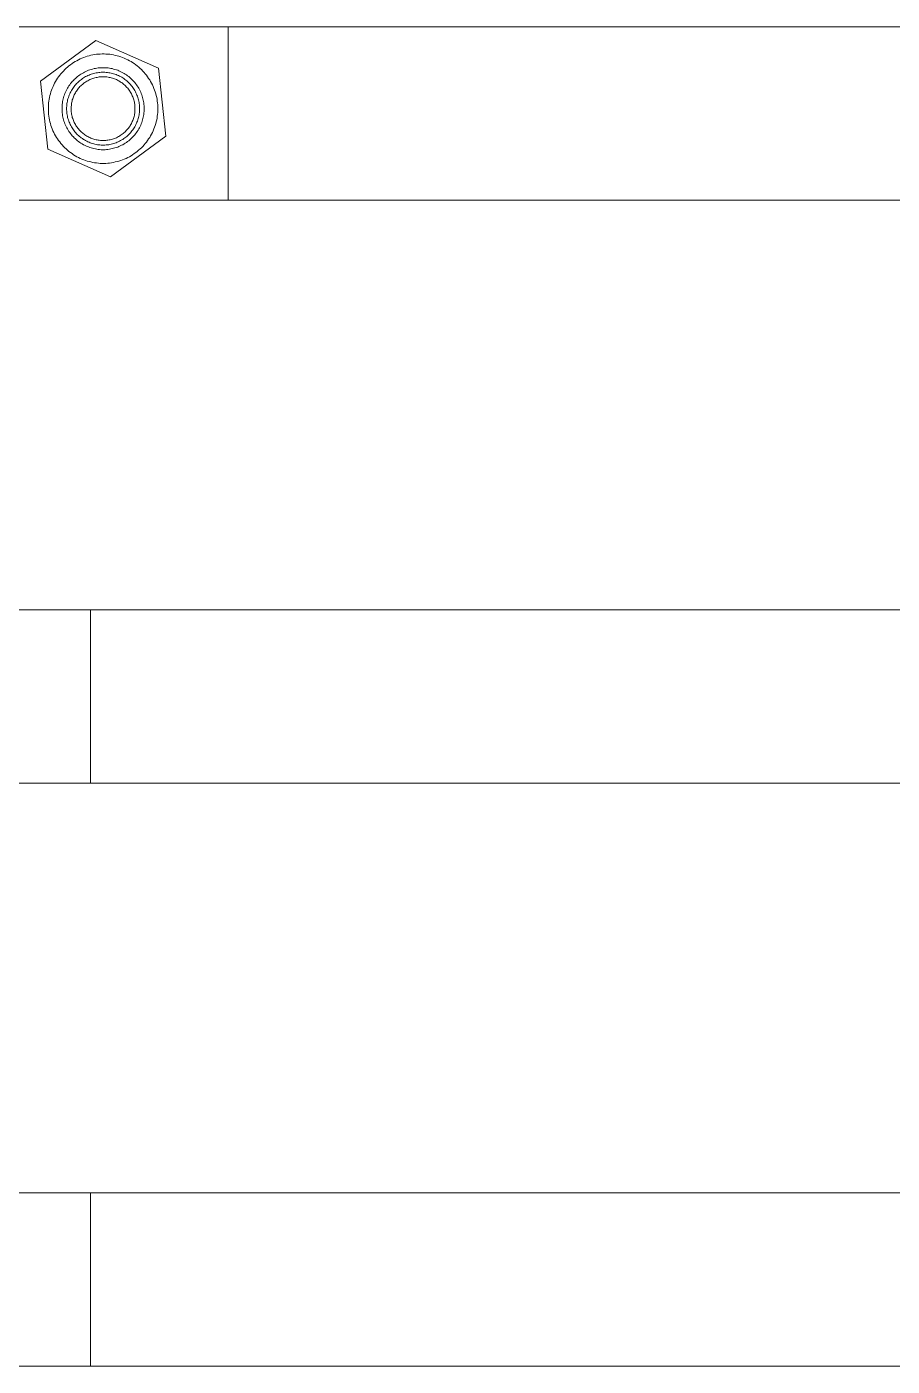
# Model space of a CAD drawing. Header units: millimetres. Extents: x -213 to 4577, y -424 to 2634.
# Drawn here: x 209.8 to 292.8, y 874.8 to 1003.3 of the extents above; entities that cross this region are included whole.
import ezdxf

# ---------------------------------------------------------------- set-up
doc = ezdxf.new("R2010")
doc.units = ezdxf.units.MM
doc.layers.add('ZANO_R', color=7, linetype='Continuous', lineweight=0)

msp = doc.modelspace()

# ---------------------------------------------------------------- linework, layer by layer
at = {"layer": 'ZANO_R'}
for p, q in [((1927.92, 1003.29), (133.92, 1003.29)), ((229.12, 986.67), (229.12, 1003.29)), ((211.11, 998.08), (216.41, 1001.97)), ((216.41, 1001.97), (222.42, 999.32)), ((214.44, 999.95), (214.29, 999.86)), ((214.6, 1000.04), (214.44, 999.95)), ((214.76, 1000.13), (214.6, 1000.04)), ((214.93, 1000.21), (214.76, 1000.13)), ((215.09, 1000.28), (214.93, 1000.21)), ((215.26, 1000.35), (215.09, 1000.28)), ((215.43, 1000.41), (215.26, 1000.35)), ((215.6, 1000.46), (215.43, 1000.41)), ((215.78, 1000.51), (215.6, 1000.46)), ((215.95, 1000.56), (215.78, 1000.51)), ((216.13, 1000.59), (215.95, 1000.56)), ((216.31, 1000.62), (216.13, 1000.59)), ((216.49, 1000.65), (216.31, 1000.62)), ((216.67, 1000.67), (216.49, 1000.65)), ((216.85, 1000.68), (216.67, 1000.67)), ((217.03, 1000.69), (216.85, 1000.68)), ((217.21, 1000.69), (217.03, 1000.69)), ((217.39, 1000.68), (217.21, 1000.69)), ((217.57, 1000.67), (217.39, 1000.68)), ((217.76, 1000.65), (217.57, 1000.67)), ((217.93, 1000.62), (217.76, 1000.65)), ((218.11, 1000.59), (217.93, 1000.62)), ((218.29, 1000.55), (218.11, 1000.59)), ((218.47, 1000.51), (218.29, 1000.55)), ((218.64, 1000.46), (218.47, 1000.51)), ((218.81, 1000.41), (218.64, 1000.46)), ((218.98, 1000.35), (218.81, 1000.41)), ((219.15, 1000.28), (218.98, 1000.35)), ((219.32, 1000.2), (219.15, 1000.28)), ((219.48, 1000.13), (219.32, 1000.2)), ((219.64, 1000.04), (219.48, 1000.13)), ((219.8, 999.95), (219.64, 1000.04)), ((219.95, 999.86), (219.8, 999.95)), ((213.07, 998.78), (212.96, 998.64)), ((213.19, 998.92), (213.07, 998.78)), ((213.31, 999.05), (213.19, 998.92)), ((213.44, 999.18), (213.31, 999.05)), ((213.57, 999.31), (213.44, 999.18)), ((213.71, 999.43), (213.57, 999.31)), ((213.85, 999.54), (213.71, 999.43)), ((213.99, 999.65), (213.85, 999.54)), ((214.14, 999.76), (213.99, 999.65)), ((214.29, 999.86), (214.14, 999.76)), ((214.89, 998.68), (214.77, 998.6)), ((215, 998.75), (214.89, 998.68)), ((215.11, 998.82), (215, 998.75)), ((215.23, 998.89), (215.11, 998.82)), ((215.35, 998.95), (215.23, 998.89)), ((215.47, 999.01), (215.35, 998.95)), ((215.6, 999.07), (215.47, 999.01)), ((215.73, 999.12), (215.6, 999.07)), ((215.66, 998.62), (215.77, 998.66)), ((215.85, 999.16), (215.73, 999.12)), ((215.77, 998.66), (215.88, 998.71)), ((215.98, 999.21), (215.85, 999.16)), ((215.88, 998.71), (215.99, 998.75)), ((216.11, 999.24), (215.98, 999.21)), ((215.99, 998.75), (216.11, 998.79)), ((216.25, 999.28), (216.11, 999.24)), ((216.11, 998.79), (216.23, 998.82)), ((216.23, 998.82), (216.34, 998.85)), ((216.38, 999.3), (216.25, 999.28)), ((216.34, 998.85), (216.46, 998.87)), ((216.51, 999.33), (216.38, 999.3)), ((216.46, 998.87), (216.58, 998.89)), ((216.65, 999.35), (216.51, 999.33)), ((216.58, 998.89), (216.7, 998.91)), ((216.78, 999.36), (216.65, 999.35)), ((216.7, 998.91), (216.82, 998.92)), ((216.92, 999.37), (216.78, 999.36)), ((216.82, 998.92), (216.94, 998.93)), ((217.05, 999.37), (216.92, 999.37)), ((216.94, 998.93), (217.06, 998.94)), ((217.19, 999.37), (217.05, 999.37)), ((217.06, 998.94), (217.18, 998.94)), ((217.18, 998.94), (217.3, 998.93)), ((217.33, 999.37), (217.19, 999.37)), ((217.3, 998.93), (217.42, 998.92)), ((217.46, 999.36), (217.33, 999.37)), ((217.42, 998.92), (217.54, 998.91)), ((217.6, 999.35), (217.46, 999.36)), ((217.54, 998.91), (217.66, 998.89)), ((217.73, 999.33), (217.6, 999.35)), ((217.66, 998.89), (217.78, 998.87)), ((217.87, 999.3), (217.73, 999.33)), ((217.78, 998.87), (217.9, 998.85)), ((218, 999.28), (217.87, 999.3)), ((217.9, 998.85), (218.02, 998.82)), ((218.13, 999.24), (218, 999.28)), ((218.02, 998.82), (218.13, 998.79)), ((218.26, 999.21), (218.13, 999.24)), ((218.13, 998.79), (218.25, 998.75)), ((218.25, 998.75), (218.36, 998.71)), ((218.39, 999.16), (218.26, 999.21)), ((218.36, 998.71), (218.48, 998.66)), ((218.52, 999.12), (218.39, 999.16)), ((218.48, 998.66), (218.59, 998.62)), ((218.64, 999.07), (218.52, 999.12)), ((218.77, 999.01), (218.64, 999.07)), ((218.89, 998.95), (218.77, 999.01)), ((219.01, 998.89), (218.89, 998.95)), ((219.13, 998.82), (219.01, 998.89)), ((219.25, 998.75), (219.13, 998.82)), ((219.36, 998.68), (219.25, 998.75)), ((219.47, 998.6), (219.36, 998.68)), ((220.1, 999.76), (219.95, 999.86)), ((220.25, 999.65), (220.1, 999.76)), ((220.4, 999.54), (220.25, 999.65)), ((220.54, 999.43), (220.4, 999.54)), ((220.67, 999.3), (220.54, 999.43)), ((220.8, 999.18), (220.67, 999.3)), ((220.93, 999.05), (220.8, 999.18)), ((221.05, 998.92), (220.93, 999.05)), ((221.17, 998.78), (221.05, 998.92)), ((221.28, 998.64), (221.17, 998.78)), ((222.42, 999.32), (223.13, 992.79)), ((211.82, 991.55), (211.11, 998.08)), ((212.25, 997.38), (212.18, 997.21)), ((212.32, 997.55), (212.25, 997.38)), ((212.39, 997.72), (212.32, 997.55)), ((212.47, 997.88), (212.39, 997.72)), ((212.56, 998.04), (212.47, 997.88)), ((212.65, 998.19), (212.56, 998.04)), ((212.75, 998.35), (212.65, 998.19)), ((212.85, 998.49), (212.75, 998.35)), ((212.96, 998.64), (212.85, 998.49)), ((213.7, 997.39), (213.64, 997.27)), ((213.77, 997.5), (213.7, 997.39)), ((213.84, 997.62), (213.77, 997.5)), ((213.92, 997.73), (213.84, 997.62)), ((214, 997.84), (213.92, 997.73)), ((214.09, 997.95), (214, 997.84)), ((214.17, 998.05), (214.09, 997.95)), ((214.14, 997.27), (214.21, 997.38)), ((214.27, 998.15), (214.17, 998.05)), ((214.21, 997.38), (214.28, 997.48)), ((214.36, 998.25), (214.27, 998.15)), ((214.28, 997.48), (214.35, 997.57)), ((214.35, 997.57), (214.42, 997.67)), ((214.46, 998.34), (214.36, 998.25)), ((214.42, 997.67), (214.5, 997.76)), ((214.56, 998.43), (214.46, 998.34)), ((214.5, 997.76), (214.58, 997.85)), ((214.67, 998.52), (214.56, 998.43)), ((214.58, 997.85), (214.67, 997.93)), ((214.77, 998.6), (214.67, 998.52)), ((214.67, 997.93), (214.76, 998.02)), ((214.76, 997.39), (214.69, 997.31)), ((214.76, 998.02), (214.85, 998.1)), ((214.83, 997.47), (214.76, 997.39)), ((214.9, 997.55), (214.83, 997.47)), ((214.85, 998.1), (214.94, 998.17)), ((214.97, 997.62), (214.9, 997.55)), ((214.94, 998.17), (215.04, 998.25)), ((215.05, 997.69), (214.97, 997.62)), ((215.04, 998.25), (215.13, 998.32)), ((215.13, 997.76), (215.05, 997.69)), ((215.13, 998.32), (215.23, 998.38)), ((215.21, 997.83), (215.13, 997.76)), ((215.3, 997.9), (215.21, 997.83)), ((215.23, 998.38), (215.34, 998.45)), ((215.38, 997.96), (215.3, 997.9)), ((215.34, 998.45), (215.44, 998.51)), ((215.47, 998.02), (215.38, 997.96)), ((215.44, 998.51), (215.55, 998.56)), ((215.56, 998.07), (215.47, 998.02)), ((215.55, 998.56), (215.66, 998.62)), ((215.65, 998.12), (215.56, 998.07)), ((215.75, 998.17), (215.65, 998.12)), ((215.84, 998.22), (215.75, 998.17)), ((215.94, 998.26), (215.84, 998.22)), ((216.04, 998.3), (215.94, 998.26)), ((216.14, 998.34), (216.04, 998.3)), ((216.24, 998.37), (216.14, 998.34)), ((216.34, 998.4), (216.24, 998.37)), ((216.44, 998.42), (216.34, 998.4)), ((216.54, 998.44), (216.44, 998.42)), ((216.65, 998.46), (216.54, 998.44)), ((216.75, 998.48), (216.65, 998.46)), ((216.86, 998.49), (216.75, 998.48)), ((216.96, 998.5), (216.86, 998.49)), ((217.07, 998.5), (216.96, 998.5)), ((217.17, 998.5), (217.07, 998.5)), ((217.28, 998.5), (217.17, 998.5)), ((217.39, 998.49), (217.28, 998.5)), ((217.49, 998.48), (217.39, 998.49)), ((217.6, 998.46), (217.49, 998.48)), ((217.7, 998.44), (217.6, 998.46)), ((217.8, 998.42), (217.7, 998.44)), ((217.91, 998.4), (217.8, 998.42)), ((218.01, 998.37), (217.91, 998.4)), ((218.11, 998.34), (218.01, 998.37)), ((218.21, 998.3), (218.11, 998.34)), ((218.31, 998.26), (218.21, 998.3)), ((218.4, 998.22), (218.31, 998.26)), ((218.5, 998.17), (218.4, 998.22)), ((218.59, 998.12), (218.5, 998.17)), ((218.59, 998.62), (218.69, 998.56)), ((218.68, 998.07), (218.59, 998.12)), ((218.77, 998.02), (218.68, 998.07)), ((218.69, 998.56), (218.8, 998.51)), ((218.86, 997.96), (218.77, 998.02)), ((218.8, 998.51), (218.91, 998.45)), ((218.95, 997.9), (218.86, 997.96)), ((218.91, 998.45), (219.01, 998.38)), ((219.03, 997.83), (218.95, 997.9)), ((219.01, 998.38), (219.11, 998.32)), ((219.11, 997.76), (219.03, 997.83)), ((219.11, 998.32), (219.21, 998.25)), ((219.19, 997.69), (219.11, 997.76)), ((219.27, 997.62), (219.19, 997.69)), ((219.21, 998.25), (219.3, 998.17)), ((219.34, 997.54), (219.27, 997.62)), ((219.3, 998.17), (219.4, 998.1)), ((219.41, 997.47), (219.34, 997.54)), ((219.4, 998.1), (219.49, 998.02)), ((219.48, 997.39), (219.41, 997.47)), ((219.58, 998.51), (219.47, 998.6)), ((219.55, 997.3), (219.48, 997.39)), ((219.49, 998.02), (219.58, 997.93)), ((219.68, 998.43), (219.58, 998.51)), ((219.58, 997.93), (219.66, 997.85)), ((219.66, 997.85), (219.74, 997.76)), ((219.78, 998.34), (219.68, 998.43)), ((219.74, 997.76), (219.82, 997.67)), ((219.88, 998.24), (219.78, 998.34)), ((219.82, 997.67), (219.9, 997.57)), ((219.98, 998.15), (219.88, 998.24)), ((219.9, 997.57), (219.97, 997.47)), ((219.97, 997.47), (220.04, 997.37)), ((220.07, 998.05), (219.98, 998.15)), ((220.04, 997.37), (220.1, 997.27)), ((220.16, 997.94), (220.07, 998.05)), ((220.24, 997.84), (220.16, 997.94)), ((220.32, 997.73), (220.24, 997.84)), ((220.4, 997.62), (220.32, 997.73)), ((220.47, 997.5), (220.4, 997.62)), ((220.54, 997.39), (220.47, 997.5)), ((220.61, 997.27), (220.54, 997.39)), ((221.39, 998.49), (221.28, 998.64)), ((221.49, 998.34), (221.39, 998.49)), ((221.59, 998.19), (221.49, 998.34)), ((221.68, 998.03), (221.59, 998.19)), ((221.77, 997.88), (221.68, 998.03)), ((221.85, 997.71), (221.77, 997.88)), ((221.93, 997.55), (221.85, 997.71)), ((222, 997.38), (221.93, 997.55)), ((222.06, 997.21), (222, 997.38)), ((211.92, 996.16), (211.9, 995.98)), ((211.95, 996.34), (211.92, 996.16)), ((211.98, 996.52), (211.95, 996.34)), ((212.02, 996.69), (211.98, 996.52)), ((212.07, 996.87), (212.02, 996.69)), ((212.12, 997.04), (212.07, 996.87)), ((212.18, 997.21), (212.12, 997.04)), ((213.24, 996.11), (213.22, 995.98)), ((213.27, 996.25), (213.24, 996.11)), ((213.3, 996.38), (213.27, 996.25)), ((213.33, 996.51), (213.3, 996.38)), ((213.37, 996.64), (213.33, 996.51)), ((213.42, 996.77), (213.37, 996.64)), ((213.46, 996.9), (213.42, 996.77)), ((213.52, 997.02), (213.46, 996.9)), ((213.57, 997.15), (213.52, 997.02)), ((213.64, 997.27), (213.57, 997.15)), ((213.67, 996.04), (213.7, 996.16)), ((213.7, 996.16), (213.72, 996.28)), ((213.72, 996.28), (213.75, 996.39)), ((213.75, 996.39), (213.79, 996.51)), ((213.79, 996.51), (213.83, 996.62)), ((213.83, 996.62), (213.87, 996.73)), ((213.87, 996.73), (213.92, 996.85)), ((213.92, 996.85), (213.97, 996.96)), ((213.97, 996.96), (214.02, 997.06)), ((214.02, 997.06), (214.08, 997.17)), ((214.08, 997.17), (214.14, 997.27)), ((214.15, 996.17), (214.12, 996.07)), ((214.17, 996.27), (214.15, 996.17)), ((214.21, 996.37), (214.17, 996.27)), ((214.24, 996.47), (214.21, 996.37)), ((214.28, 996.57), (214.24, 996.47)), ((214.32, 996.67), (214.28, 996.57)), ((214.36, 996.77), (214.32, 996.67)), ((214.41, 996.86), (214.36, 996.77)), ((214.46, 996.95), (214.41, 996.86)), ((214.51, 997.04), (214.46, 996.95)), ((214.57, 997.13), (214.51, 997.04)), ((214.63, 997.22), (214.57, 997.13)), ((214.69, 997.31), (214.63, 997.22)), ((219.61, 997.22), (219.55, 997.3)), ((219.67, 997.13), (219.61, 997.22)), ((219.73, 997.04), (219.67, 997.13)), ((219.78, 996.95), (219.73, 997.04)), ((219.83, 996.86), (219.78, 996.95)), ((219.88, 996.76), (219.83, 996.86)), ((219.92, 996.67), (219.88, 996.76)), ((219.97, 996.57), (219.92, 996.67)), ((220, 996.47), (219.97, 996.57)), ((220.04, 996.37), (220, 996.47)), ((220.07, 996.27), (220.04, 996.37)), ((220.09, 996.17), (220.07, 996.27)), ((220.12, 996.07), (220.09, 996.17)), ((220.1, 997.27), (220.16, 997.17)), ((220.16, 997.17), (220.22, 997.06)), ((220.22, 997.06), (220.27, 996.95)), ((220.27, 996.95), (220.33, 996.84)), ((220.33, 996.84), (220.37, 996.73)), ((220.37, 996.73), (220.41, 996.62)), ((220.41, 996.62), (220.45, 996.51)), ((220.45, 996.51), (220.49, 996.39)), ((220.49, 996.39), (220.52, 996.27)), ((220.52, 996.27), (220.55, 996.16)), ((220.55, 996.16), (220.57, 996.04)), ((220.67, 997.14), (220.61, 997.27)), ((220.73, 997.02), (220.67, 997.14)), ((220.78, 996.9), (220.73, 997.02)), ((220.83, 996.77), (220.78, 996.9)), ((220.87, 996.64), (220.83, 996.77)), ((220.91, 996.51), (220.87, 996.64)), ((220.94, 996.38), (220.91, 996.51)), ((220.97, 996.25), (220.94, 996.38)), ((221, 996.11), (220.97, 996.25)), ((221.02, 995.98), (221, 996.11)), ((222.12, 997.04), (222.06, 997.21)), ((222.17, 996.87), (222.12, 997.04)), ((222.22, 996.69), (222.17, 996.87)), ((222.26, 996.52), (222.22, 996.69)), ((222.29, 996.34), (222.26, 996.52)), ((222.32, 996.16), (222.29, 996.34)), ((222.34, 995.98), (222.32, 996.16)), ((211.88, 995.8), (211.87, 995.62)), ((211.87, 995.62), (211.87, 995.44)), ((211.87, 995.44), (211.87, 995.26)), ((211.87, 995.26), (211.88, 995.08)), ((211.9, 995.98), (211.88, 995.8)), ((211.88, 995.08), (211.9, 994.9)), ((211.9, 994.9), (211.92, 994.72)), ((213.19, 995.57), (213.18, 995.44)), ((213.18, 995.44), (213.19, 995.3)), ((213.2, 995.84), (213.19, 995.71)), ((213.19, 995.71), (213.19, 995.57)), ((213.19, 995.3), (213.19, 995.17)), ((213.19, 995.17), (213.2, 995.03)), ((213.22, 995.98), (213.2, 995.84)), ((213.2, 995.03), (213.22, 994.9)), ((213.22, 994.9), (213.24, 994.76)), ((213.62, 995.56), (213.63, 995.68)), ((213.62, 995.44), (213.62, 995.56)), ((213.62, 995.32), (213.62, 995.44)), ((213.63, 995.2), (213.62, 995.32)), ((213.63, 995.68), (213.64, 995.8)), ((213.64, 995.08), (213.63, 995.2)), ((213.64, 995.8), (213.65, 995.92)), ((213.65, 994.96), (213.64, 995.08)), ((213.65, 995.92), (213.67, 996.04)), ((213.67, 994.84), (213.65, 994.96)), ((213.7, 994.72), (213.67, 994.84)), ((214.07, 995.65), (214.06, 995.54)), ((214.06, 995.54), (214.06, 995.44)), ((214.06, 995.44), (214.06, 995.33)), ((214.06, 995.33), (214.07, 995.23)), ((214.08, 995.75), (214.07, 995.65)), ((214.07, 995.23), (214.07, 995.12)), ((214.07, 995.12), (214.09, 995.02)), ((214.09, 995.86), (214.08, 995.75)), ((214.1, 995.96), (214.09, 995.86)), ((214.09, 995.02), (214.1, 994.91)), ((214.12, 996.07), (214.1, 995.96)), ((214.1, 994.91), (214.12, 994.81)), ((214.12, 994.81), (214.15, 994.7)), ((220.09, 994.7), (220.12, 994.81)), ((220.14, 995.96), (220.12, 996.07)), ((220.12, 994.81), (220.14, 994.91)), ((220.15, 995.86), (220.14, 995.96)), ((220.14, 994.91), (220.15, 995.01)), ((220.17, 995.75), (220.15, 995.86)), ((220.15, 995.01), (220.17, 995.12)), ((220.18, 995.65), (220.17, 995.75)), ((220.17, 995.12), (220.18, 995.22)), ((220.18, 995.54), (220.18, 995.65)), ((220.18, 995.44), (220.18, 995.54)), ((220.18, 995.33), (220.18, 995.44)), ((220.18, 995.22), (220.18, 995.33)), ((220.57, 994.83), (220.55, 994.72)), ((220.57, 996.04), (220.59, 995.92)), ((220.59, 994.95), (220.57, 994.83)), ((220.59, 995.92), (220.6, 995.8)), ((220.6, 995.07), (220.59, 994.95)), ((220.6, 995.8), (220.61, 995.68)), ((220.61, 995.19), (220.6, 995.07)), ((220.61, 995.68), (220.62, 995.56)), ((220.62, 995.32), (220.61, 995.19)), ((220.62, 995.56), (220.62, 995.44)), ((220.62, 995.44), (220.62, 995.32)), ((221, 994.76), (221.02, 994.89)), ((221.04, 995.84), (221.02, 995.98)), ((221.02, 994.89), (221.04, 995.03)), ((221.05, 995.71), (221.04, 995.84)), ((221.04, 995.03), (221.05, 995.16)), ((221.06, 995.57), (221.05, 995.71)), ((221.05, 995.16), (221.06, 995.3)), ((221.06, 995.44), (221.06, 995.57)), ((221.06, 995.3), (221.06, 995.44)), ((222.32, 994.71), (222.34, 994.89)), ((222.36, 995.8), (222.34, 995.98)), ((222.34, 994.89), (222.36, 995.07)), ((222.37, 995.62), (222.36, 995.8)), ((222.36, 995.07), (222.37, 995.25)), ((222.37, 995.44), (222.37, 995.62)), ((222.37, 995.25), (222.37, 995.44)), ((211.92, 994.72), (211.95, 994.54)), ((211.95, 994.54), (211.98, 994.36)), ((211.98, 994.36), (212.02, 994.18)), ((212.02, 994.18), (212.07, 994.01)), ((212.07, 994.01), (212.12, 993.83)), ((212.12, 993.83), (212.18, 993.66)), ((212.18, 993.66), (212.24, 993.49)), ((213.24, 994.76), (213.27, 994.63)), ((213.27, 994.63), (213.3, 994.5)), ((213.3, 994.5), (213.33, 994.36)), ((213.33, 994.36), (213.37, 994.23)), ((213.37, 994.23), (213.42, 994.11)), ((213.42, 994.11), (213.46, 993.98)), ((213.46, 993.98), (213.52, 993.85)), ((213.52, 993.85), (213.57, 993.73)), ((213.57, 993.73), (213.63, 993.61)), ((213.63, 993.61), (213.7, 993.49)), ((213.72, 994.6), (213.7, 994.72)), ((213.75, 994.48), (213.72, 994.6)), ((213.79, 994.37), (213.75, 994.48)), ((213.83, 994.25), (213.79, 994.37)), ((213.87, 994.14), (213.83, 994.25)), ((213.92, 994.03), (213.87, 994.14)), ((213.97, 993.92), (213.92, 994.03)), ((214.02, 993.81), (213.97, 993.92)), ((214.08, 993.7), (214.02, 993.81)), ((214.14, 993.6), (214.08, 993.7)), ((214.21, 993.5), (214.14, 993.6)), ((214.15, 994.7), (214.17, 994.6)), ((214.17, 994.6), (214.21, 994.5)), ((214.21, 994.5), (214.24, 994.4)), ((214.24, 994.4), (214.28, 994.3)), ((214.28, 994.3), (214.32, 994.2)), ((214.32, 994.2), (214.36, 994.11)), ((214.36, 994.11), (214.41, 994.01)), ((214.41, 994.01), (214.46, 993.92)), ((214.46, 993.92), (214.51, 993.83)), ((214.51, 993.83), (214.57, 993.74)), ((214.57, 993.74), (214.63, 993.65)), ((214.63, 993.65), (214.69, 993.57)), ((214.69, 993.57), (214.76, 993.49)), ((219.48, 993.49), (219.55, 993.57)), ((219.55, 993.57), (219.61, 993.65)), ((219.61, 993.65), (219.67, 993.74)), ((219.67, 993.74), (219.73, 993.83)), ((219.73, 993.83), (219.78, 993.92)), ((219.78, 993.92), (219.83, 994.01)), ((219.83, 994.01), (219.88, 994.11)), ((219.88, 994.11), (219.92, 994.2)), ((219.92, 994.2), (219.97, 994.3)), ((219.97, 994.3), (220, 994.4)), ((220, 994.4), (220.04, 994.5)), ((220.04, 994.5), (220.07, 994.6)), ((220.1, 993.6), (220.04, 993.5)), ((220.07, 994.6), (220.09, 994.7)), ((220.16, 993.7), (220.1, 993.6)), ((220.22, 993.81), (220.16, 993.7)), ((220.27, 993.92), (220.22, 993.81)), ((220.32, 994.03), (220.27, 993.92)), ((220.37, 994.14), (220.32, 994.03)), ((220.41, 994.25), (220.37, 994.14)), ((220.45, 994.37), (220.41, 994.25)), ((220.49, 994.48), (220.45, 994.37)), ((220.52, 994.6), (220.49, 994.48)), ((220.55, 994.72), (220.52, 994.6)), ((220.54, 993.49), (220.61, 993.61)), ((220.61, 993.61), (220.67, 993.73)), ((220.67, 993.73), (220.73, 993.85)), ((220.73, 993.85), (220.78, 993.98)), ((220.78, 993.98), (220.83, 994.1)), ((220.83, 994.1), (220.87, 994.23)), ((220.87, 994.23), (220.91, 994.36)), ((220.91, 994.36), (220.94, 994.49)), ((220.94, 994.49), (220.97, 994.63)), ((220.97, 994.63), (221, 994.76)), ((222, 993.49), (222.06, 993.66)), ((222.06, 993.66), (222.12, 993.83)), ((222.12, 993.83), (222.17, 994)), ((222.17, 994), (222.22, 994.18)), ((222.22, 994.18), (222.26, 994.36)), ((222.26, 994.36), (222.29, 994.53)), ((222.29, 994.53), (222.32, 994.71)), ((212.24, 993.49), (212.31, 993.32)), ((212.31, 993.32), (212.39, 993.16)), ((212.39, 993.16), (212.47, 993)), ((212.47, 993), (212.56, 992.84)), ((212.56, 992.84), (212.65, 992.68)), ((212.65, 992.68), (212.75, 992.53)), ((212.75, 992.53), (212.85, 992.38)), ((212.85, 992.38), (212.96, 992.24)), ((212.96, 992.24), (213.07, 992.09)), ((213.7, 993.49), (213.77, 993.37)), ((213.77, 993.37), (213.84, 993.26)), ((213.84, 993.26), (213.92, 993.15)), ((213.92, 993.15), (214, 993.04)), ((214, 993.04), (214.08, 992.93)), ((214.08, 992.93), (214.17, 992.83)), ((214.17, 992.83), (214.27, 992.73)), ((214.27, 993.4), (214.21, 993.5)), ((214.35, 993.3), (214.27, 993.4)), ((214.27, 992.73), (214.36, 992.63)), ((214.42, 993.21), (214.35, 993.3)), ((214.36, 992.63), (214.46, 992.54)), ((214.5, 993.12), (214.42, 993.21)), ((214.46, 992.54), (214.56, 992.45)), ((214.58, 993.03), (214.5, 993.12)), ((214.56, 992.45), (214.67, 992.36)), ((214.67, 992.94), (214.58, 993.03)), ((214.75, 992.86), (214.67, 992.94)), ((214.67, 992.36), (214.77, 992.28)), ((214.85, 992.78), (214.75, 992.86)), ((214.76, 993.49), (214.83, 993.41)), ((214.77, 992.28), (214.88, 992.2)), ((214.83, 993.41), (214.9, 993.33)), ((214.94, 992.7), (214.85, 992.78)), ((214.9, 993.33), (214.97, 993.25)), ((215.03, 992.63), (214.94, 992.7)), ((214.97, 993.25), (215.05, 993.18)), ((215.13, 992.56), (215.03, 992.63)), ((215.05, 993.18), (215.13, 993.11)), ((215.13, 993.11), (215.21, 993.04)), ((215.23, 992.49), (215.13, 992.56)), ((215.21, 993.04), (215.29, 992.98)), ((215.34, 992.43), (215.23, 992.49)), ((215.29, 992.98), (215.38, 992.92)), ((215.44, 992.37), (215.34, 992.43)), ((215.38, 992.92), (215.47, 992.86)), ((215.55, 992.31), (215.44, 992.37)), ((215.47, 992.86), (215.56, 992.8)), ((215.66, 992.26), (215.55, 992.31)), ((215.56, 992.8), (215.65, 992.75)), ((215.65, 992.75), (215.74, 992.7)), ((215.77, 992.21), (215.66, 992.26)), ((215.74, 992.7), (215.84, 992.66)), ((215.84, 992.66), (215.94, 992.61)), ((215.94, 992.61), (216.03, 992.57)), ((216.03, 992.57), (216.13, 992.54)), ((216.13, 992.54), (216.23, 992.51)), ((216.23, 992.51), (216.34, 992.48)), ((216.34, 992.48), (216.44, 992.45)), ((216.44, 992.45), (216.54, 992.43)), ((216.54, 992.43), (216.65, 992.41)), ((216.65, 992.41), (216.75, 992.4)), ((216.75, 992.4), (216.86, 992.39)), ((216.86, 992.39), (216.96, 992.38)), ((216.96, 992.38), (217.07, 992.37)), ((217.07, 992.37), (217.17, 992.37)), ((217.17, 992.37), (217.28, 992.38)), ((217.28, 992.38), (217.38, 992.39)), ((217.38, 992.39), (217.49, 992.4)), ((217.49, 992.4), (217.59, 992.41)), ((217.59, 992.41), (217.7, 992.43)), ((217.7, 992.43), (217.8, 992.45)), ((217.8, 992.45), (217.9, 992.48)), ((223.13, 992.79), (217.84, 988.91)), ((217.9, 992.48), (218.01, 992.5)), ((218.01, 992.5), (218.11, 992.54)), ((218.11, 992.54), (218.21, 992.57)), ((218.21, 992.57), (218.3, 992.61)), ((218.3, 992.61), (218.4, 992.65)), ((218.4, 992.65), (218.5, 992.7)), ((218.58, 992.26), (218.47, 992.21)), ((218.5, 992.7), (218.59, 992.75)), ((218.69, 992.31), (218.58, 992.26)), ((218.59, 992.75), (218.68, 992.8)), ((218.68, 992.8), (218.77, 992.86)), ((218.8, 992.37), (218.69, 992.31)), ((218.77, 992.86), (218.86, 992.92)), ((218.91, 992.43), (218.8, 992.37)), ((218.86, 992.92), (218.95, 992.98)), ((219.01, 992.49), (218.91, 992.43)), ((218.95, 992.98), (219.03, 993.04)), ((219.11, 992.56), (219.01, 992.49)), ((219.03, 993.04), (219.11, 993.11)), ((219.11, 993.11), (219.19, 993.18)), ((219.21, 992.63), (219.11, 992.56)), ((219.19, 993.18), (219.27, 993.25)), ((219.3, 992.7), (219.21, 992.63)), ((219.27, 993.25), (219.34, 993.33)), ((219.4, 992.78), (219.3, 992.7)), ((219.34, 993.33), (219.41, 993.41)), ((219.36, 992.2), (219.47, 992.27)), ((219.49, 992.86), (219.4, 992.78)), ((219.41, 993.41), (219.48, 993.49)), ((219.47, 992.27), (219.58, 992.36)), ((219.57, 992.94), (219.49, 992.86)), ((219.66, 993.03), (219.57, 992.94)), ((219.58, 992.36), (219.68, 992.44)), ((219.74, 993.12), (219.66, 993.03)), ((219.68, 992.44), (219.78, 992.53)), ((219.82, 993.21), (219.74, 993.12)), ((219.78, 992.53), (219.88, 992.63)), ((219.89, 993.3), (219.82, 993.21)), ((219.88, 992.63), (219.98, 992.72)), ((219.97, 993.4), (219.89, 993.3)), ((220.04, 993.5), (219.97, 993.4)), ((219.98, 992.72), (220.07, 992.83)), ((220.07, 992.83), (220.16, 992.93)), ((220.16, 992.93), (220.24, 993.03)), ((220.24, 993.03), (220.32, 993.14)), ((220.32, 993.14), (220.4, 993.26)), ((220.4, 993.26), (220.47, 993.37)), ((220.47, 993.37), (220.54, 993.49)), ((221.17, 992.09), (221.28, 992.23)), ((221.28, 992.23), (221.39, 992.38)), ((221.39, 992.38), (221.49, 992.53)), ((221.49, 992.53), (221.59, 992.68)), ((221.59, 992.68), (221.68, 992.84)), ((221.68, 992.84), (221.77, 993)), ((221.77, 993), (221.85, 993.16)), ((221.85, 993.16), (221.93, 993.32)), ((221.93, 993.32), (222, 993.49)), ((217.84, 988.91), (211.82, 991.55)), ((213.07, 992.09), (213.19, 991.96)), ((213.19, 991.96), (213.31, 991.82)), ((213.31, 991.82), (213.44, 991.69)), ((213.44, 991.69), (213.57, 991.57)), ((213.57, 991.57), (213.71, 991.45)), ((213.71, 991.45), (213.85, 991.33)), ((213.85, 991.33), (213.99, 991.22)), ((213.99, 991.22), (214.14, 991.12)), ((214.14, 991.12), (214.29, 991.02)), ((214.29, 991.02), (214.44, 990.92)), ((214.88, 992.2), (215, 992.12)), ((215, 992.12), (215.11, 992.05)), ((215.11, 992.05), (215.23, 991.98)), ((215.23, 991.98), (215.35, 991.92)), ((215.35, 991.92), (215.47, 991.86)), ((215.47, 991.86), (215.6, 991.81)), ((215.6, 991.81), (215.72, 991.76)), ((215.72, 991.76), (215.85, 991.71)), ((215.88, 992.16), (215.77, 992.21)), ((215.85, 991.71), (215.98, 991.67)), ((215.99, 992.12), (215.88, 992.16)), ((215.98, 991.67), (216.11, 991.63)), ((216.11, 992.09), (215.99, 992.12)), ((216.22, 992.05), (216.11, 992.09)), ((216.11, 991.63), (216.24, 991.6)), ((216.34, 992.02), (216.22, 992.05)), ((216.24, 991.6), (216.38, 991.57)), ((216.46, 992), (216.34, 992.02)), ((216.38, 991.57), (216.51, 991.55)), ((216.58, 991.98), (216.46, 992)), ((216.51, 991.55), (216.65, 991.53)), ((216.7, 991.96), (216.58, 991.98)), ((216.65, 991.53), (216.78, 991.51)), ((216.82, 991.95), (216.7, 991.96)), ((216.78, 991.51), (216.92, 991.5)), ((216.94, 991.94), (216.82, 991.95)), ((216.92, 991.5), (217.05, 991.5)), ((217.06, 991.94), (216.94, 991.94)), ((217.05, 991.5), (217.19, 991.5)), ((217.18, 991.94), (217.06, 991.94)), ((217.3, 991.94), (217.18, 991.94)), ((217.19, 991.5), (217.32, 991.5)), ((217.42, 991.95), (217.3, 991.94)), ((217.32, 991.5), (217.46, 991.51)), ((217.54, 991.96), (217.42, 991.95)), ((217.46, 991.51), (217.59, 991.53)), ((217.66, 991.98), (217.54, 991.96)), ((217.59, 991.53), (217.73, 991.55)), ((217.78, 992), (217.66, 991.98)), ((217.73, 991.55), (217.86, 991.57)), ((217.9, 992.02), (217.78, 992)), ((217.86, 991.57), (218, 991.6)), ((218.02, 992.05), (217.9, 992.02)), ((218, 991.6), (218.13, 991.63)), ((218.13, 992.09), (218.02, 992.05)), ((218.25, 992.12), (218.13, 992.09)), ((218.13, 991.63), (218.26, 991.67)), ((218.36, 992.16), (218.25, 992.12)), ((218.26, 991.67), (218.39, 991.71)), ((218.47, 992.21), (218.36, 992.16)), ((218.39, 991.71), (218.52, 991.75)), ((218.52, 991.75), (218.64, 991.81)), ((218.64, 991.81), (218.77, 991.86)), ((218.77, 991.86), (218.89, 991.92)), ((218.89, 991.92), (219.01, 991.98)), ((219.01, 991.98), (219.13, 992.05)), ((219.13, 992.05), (219.24, 992.12)), ((219.24, 992.12), (219.36, 992.2)), ((219.8, 990.92), (219.95, 991.02)), ((219.95, 991.02), (220.1, 991.12)), ((220.1, 991.12), (220.25, 991.22)), ((220.25, 991.22), (220.39, 991.33)), ((220.39, 991.33), (220.53, 991.45)), ((220.53, 991.45), (220.67, 991.57)), ((220.67, 991.57), (220.8, 991.69)), ((220.8, 991.69), (220.93, 991.82)), ((220.93, 991.82), (221.05, 991.95)), ((221.05, 991.95), (221.17, 992.09)), ((214.44, 990.92), (214.6, 990.83)), ((214.6, 990.83), (214.76, 990.75)), ((214.76, 990.75), (214.92, 990.67)), ((214.92, 990.67), (215.09, 990.6)), ((215.09, 990.6), (215.26, 990.53)), ((215.26, 990.53), (215.43, 990.47)), ((215.43, 990.47), (215.6, 990.41)), ((215.6, 990.41), (215.78, 990.36)), ((215.78, 990.36), (215.95, 990.32)), ((215.95, 990.32), (216.13, 990.28)), ((216.13, 990.28), (216.31, 990.25)), ((216.31, 990.25), (216.49, 990.23)), ((216.49, 990.23), (216.67, 990.21)), ((216.67, 990.21), (216.85, 990.19)), ((216.85, 990.19), (217.03, 990.19)), ((217.03, 990.19), (217.21, 990.19)), ((217.21, 990.19), (217.39, 990.19)), ((217.39, 990.19), (217.57, 990.21)), ((217.57, 990.21), (217.75, 990.22)), ((217.75, 990.22), (217.93, 990.25)), ((217.93, 990.25), (218.11, 990.28)), ((218.11, 990.28), (218.29, 990.32)), ((218.29, 990.32), (218.46, 990.36)), ((218.46, 990.36), (218.64, 990.41)), ((218.64, 990.41), (218.81, 990.47)), ((218.81, 990.47), (218.98, 990.53)), ((218.98, 990.53), (219.15, 990.59)), ((219.15, 990.59), (219.32, 990.67)), ((219.32, 990.67), (219.48, 990.75)), ((219.48, 990.75), (219.64, 990.83)), ((219.64, 990.83), (219.8, 990.92)), ((133.92, 986.67), (1927.92, 986.67)), ((1927.92, 947.34), (133.92, 947.34)), ((215.92, 930.72), (215.92, 947.34)), ((133.92, 930.72), (1927.92, 930.72)), ((1927.92, 891.39), (133.92, 891.39)), ((215.92, 874.77), (215.92, 891.39)), ((133.92, 874.77), (1927.92, 874.77))]:
    msp.add_line(p, q, dxfattribs=at)

doc.saveas('drawing.dxf')
